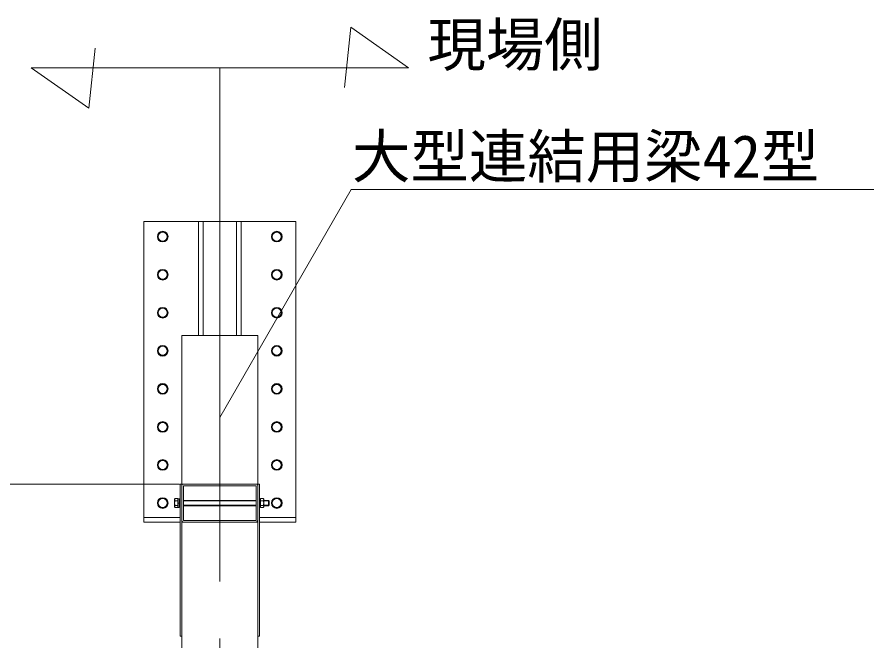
# Model space of a CAD drawing. Units: millimetres, scale not verified. Extents: x -16120 to 16120, y -26100 to 26100.
# Drawn here: x 6067 to 8320, y -16960 to -15321 of the extents above; entities that cross this region are included whole.
import ezdxf
from ezdxf.enums import TextEntityAlignment as Align

# ---------------------------------------------------------------- set-up
doc = ezdxf.new("R2010")
doc.units = ezdxf.units.MM
doc.header["$LTSCALE"] = 150
doc.linetypes.add('CHAIN2', pattern=[12, 9, -1, 1, -1])
for name, color, linetype, lineweight in [('0-6_ﾎﾞﾙﾄ類', 134, 'Continuous', 18), ('0-B_寸法', 134, 'Continuous', 18), ('0-F_大型柱', 134, 'Continuous', 18), ('1-0_大型連結用梁42', 134, 'Continuous', 18), ('1-6_通芯', 134, 'CHAIN2', 18), ('1-B_文字', 134, 'Continuous', 18)]:
    doc.layers.add(name, color=color, linetype=linetype, lineweight=lineweight)
doc.styles.add('ＭＳ ゴシック', font='')
doc.styles.get('ＭＳ ゴシック').set_extended_font_data('MS Gothic')

msp = doc.modelspace()

# ---------------------------------------------------------------- linework, layer by layer
at = {"layer": '0-6_ﾎﾞﾙﾄ類'}
for p, q in [((6480.9, -16587.5), (6482.6, -16585.9)), ((6482.6, -16591.9), (6489.9, -16591.9)), ((6489.9, -16598), (6492.9, -16597.2)), ((6489.9, -16598.8), (6492.9, -16598)), ((6504.2, -16591), (6695.2, -16591)), ((6504.2, -16592.2), (6695.2, -16592.2)), ((6713.9, -16591.9), (6706.5, -16591.9)), ((6715.5, -16587.5), (6713.9, -16585.9)), ((6715.5, -16587.5), (6715.5, -16608.5)), ((6715.5, -16591), (6727.9, -16591)), ((6715.5, -16592.2), (6729.1, -16592.2)), ((6727.9, -16591), (6727.9, -16605)), ((6727.9, -16591), (6729.9, -16593)), ((6727.9, -16605), (6729.9, -16603)), ((6729.9, -16593), (6729.9, -16603)), ((6482.6, -16604.1), (6489.9, -16604.1)), ((6504.2, -16603.8), (6695.2, -16603.8)), ((6504.2, -16605), (6695.2, -16605)), ((6713.9, -16604.1), (6706.5, -16604.1)), ((6715.5, -16608.5), (6713.9, -16610.1)), ((6715.5, -16603.8), (6729.1, -16603.8)), ((6715.5, -16605), (6727.9, -16605))]:
    msp.add_line(p, q, dxfattribs=at)
for points in [[(6442.9, -15886.2), (6436.1, -15898), (6442.9, -15909.8), (6456.6, -15909.8), (6463.4, -15898), (6456.6, -15886.2)], [(6756.6, -15886.2), (6763.4, -15898), (6756.6, -15909.8), (6742.9, -15909.8), (6736.1, -15898), (6742.9, -15886.2)], [(6442.9, -15986.2), (6436.1, -15998), (6442.9, -16009.8), (6456.6, -16009.8), (6463.4, -15998), (6456.6, -15986.2)], [(6756.6, -15986.2), (6763.4, -15998), (6756.6, -16009.8), (6742.9, -16009.8), (6736.1, -15998), (6742.9, -15986.2)], [(6442.9, -16086.2), (6436.1, -16098), (6442.9, -16109.8), (6456.6, -16109.8), (6463.4, -16098), (6456.6, -16086.2)], [(6756.6, -16086.2), (6763.4, -16098), (6756.6, -16109.8), (6742.9, -16109.8), (6736.1, -16098), (6742.9, -16086.2)], [(6442.9, -16186.2), (6436.1, -16198), (6442.9, -16209.8), (6456.6, -16209.8), (6463.4, -16198), (6456.6, -16186.2)], [(6756.6, -16186.2), (6763.4, -16198), (6756.6, -16209.8), (6742.9, -16209.8), (6736.1, -16198), (6742.9, -16186.2)], [(6442.9, -16286.2), (6436.1, -16298), (6442.9, -16309.8), (6456.6, -16309.8), (6463.4, -16298), (6456.6, -16286.2)], [(6756.6, -16286.2), (6763.4, -16298), (6756.6, -16309.8), (6742.9, -16309.8), (6736.1, -16298), (6742.9, -16286.2)], [(6442.9, -16386.2), (6436.1, -16398), (6442.9, -16409.8), (6456.6, -16409.8), (6463.4, -16398), (6456.6, -16386.2)], [(6756.6, -16386.2), (6763.4, -16398), (6756.6, -16409.8), (6742.9, -16409.8), (6736.1, -16398), (6742.9, -16386.2)], [(6442.9, -16486.2), (6436.1, -16498), (6442.9, -16509.8), (6456.6, -16509.8), (6463.4, -16498), (6456.6, -16486.2)], [(6756.6, -16486.2), (6763.4, -16498), (6756.6, -16509.8), (6742.9, -16509.8), (6736.1, -16498), (6742.9, -16486.2)], [(6442.9, -16586.2), (6436.1, -16598), (6442.9, -16609.8), (6456.6, -16609.8), (6463.4, -16598), (6456.6, -16586.2)], [(6492.9, -16609.3), (6492.9, -16586.7), (6489.9, -16586.7), (6489.9, -16609.3)], [(6492.9, -16609), (6492.9, -16587), (6495.2, -16587), (6495.2, -16609)], [(6706.5, -16587), (6706.5, -16609), (6704.2, -16609), (6704.2, -16587)], [(6756.6, -16586.2), (6763.4, -16598), (6756.6, -16609.8), (6742.9, -16609.8), (6736.1, -16598), (6742.9, -16586.2)]]:
    msp.add_lwpolyline(points, close=True, dxfattribs=at)
for points in [[(6480.9, -16587.5), (6480.9, -16608.5), (6482.6, -16610.1)], [(6482.6, -16610.1), (6489.9, -16610.1), (6489.9, -16585.9), (6482.6, -16585.9)], [(6713.9, -16610.1), (6706.5, -16610.1), (6706.5, -16585.9), (6713.9, -16585.9)]]:
    msp.add_lwpolyline(points, dxfattribs=at)
for centre, radius in [((6449.7, -15898), 14), ((6449.7, -15898), 11.8), ((6749.7, -15898), 14), ((6749.7, -15898), 11.8), ((6449.7, -15998), 14), ((6449.7, -15998), 11.8), ((6749.7, -15998), 14), ((6749.7, -15998), 11.8), ((6449.7, -16098), 14), ((6749.7, -16098), 14), ((6449.7, -16098), 11.8), ((6749.7, -16098), 11.8), ((6449.7, -16198), 14), ((6449.7, -16198), 11.8), ((6749.7, -16198), 14), ((6749.7, -16198), 11.8), ((6449.7, -16298), 14), ((6449.7, -16298), 11.8), ((6749.7, -16298), 14), ((6749.7, -16298), 11.8), ((6449.7, -16398), 14), ((6449.7, -16398), 11.8), ((6749.7, -16398), 14), ((6749.7, -16398), 11.8), ((6449.7, -16498), 14), ((6449.7, -16498), 11.8), ((6749.7, -16498), 14), ((6749.7, -16498), 11.8), ((6449.7, -16598), 14), ((6449.7, -16598), 11.8), ((6749.7, -16598), 14), ((6749.7, -16598), 11.8)]:
    msp.add_circle(centre, radius, dxfattribs=at)
for centre, radius, start, end in [((6493.1, -16598), 12.1, 150, 210), ((6485.6, -16588.9), 4.29, 135, 225), ((6710.9, -16588.9), 4.29, 315, 45), ((6703.4, -16598), 12.1, 330, 30), ((6485.6, -16607.1), 4.29, 135, 225), ((6710.9, -16607.1), 4.29, 315, 45)]:
    msp.add_arc(centre, radius, start, end, dxfattribs=at)
at = {"layer": '0-B_寸法'}
msp.add_line((6494.2, -16548), (4702.7, -16548), dxfattribs=at)
at = {"layer": '0-F_大型柱'}
for points in [[(6495.2, -16548), (6499.7, -16548), (6499.7, -16948), (6495.2, -16948)], [(6704.2, -16548), (6699.7, -16548), (6699.7, -16948), (6704.2, -16948)]]:
    msp.add_lwpolyline(points, close=True, dxfattribs=at)
msp.add_lwpolyline([(6699.7, -16998), (6699.7, -16648), (6499.7, -16648), (6499.7, -16998)], dxfattribs=at)
at = {"layer": '1-0_大型連結用梁42'}
for p, q in [((6599.7, -16158), (6599.7, -16548)), ((6499.7, -16643.5), (6499.7, -16552.5)), ((6504.2, -16548), (6695.2, -16548)), ((6699.7, -16552.5), (6699.7, -16643.5)), ((6504.2, -16648), (6695.2, -16648)), ((6695.2, -16648), (6504.2, -16648))]:
    msp.add_line(p, q, dxfattribs=at)
msp.add_lwpolyline([(6704.2, -16648), (6799.7, -16648), (6799.7, -15858), (6399.7, -15858), (6399.7, -16648), (6495.2, -16648)], dxfattribs=at)
for points in [[(6543.7, -16158), (6555.7, -16158), (6555.7, -15858), (6543.7, -15858)], [(6655.7, -16158), (6643.7, -16158), (6643.7, -15858), (6655.7, -15858)], [(6499.7, -16158), (6699.7, -16158), (6699.7, -16548), (6499.7, -16548)], [(6504.2, -16552.5), (6695.2, -16552.5), (6695.2, -16643.5), (6504.2, -16643.5)], [(6495.2, -16648), (6495.2, -16636), (6399.7, -16636), (6399.7, -16648)], [(6704.2, -16648), (6704.2, -16636), (6799.7, -16636), (6799.7, -16648)]]:
    msp.add_lwpolyline(points, close=True, dxfattribs=at)
for centre, start, end in [((6504.2, -16552.5), 90, 180), ((6695.2, -16552.5), 0, 90), ((6504.2, -16643.5), 180, 270), ((6695.2, -16643.5), 270, 360)]:
    msp.add_arc(centre, 4.5, start, end, dxfattribs=at)
at = {"layer": '1-6_通芯'}
msp.add_line((6599.7, -15454.2), (6599.7, -23330.5), dxfattribs=at)
at = {"layer": '1-B_文字'}
for p, q in [((6255.2, -15560.9), (6271.8, -15402.5)), ((6946.1, -15774.2), (8319.7, -15774.2))]:
    msp.add_line(p, q, dxfattribs=at)
for points in [[(7095.7, -15454.2), (6944.3, -15347.4), (6927.6, -15505.8)], [(7095.7, -15454.2), (6103.8, -15454.2), (6255.2, -15560.9)], [(6599.7, -16373.1), (6945.5, -15774.2), (6946.1, -15774.2)]]:
    msp.add_lwpolyline(points, dxfattribs=at)

# ---------------------------------------------------------------- texts
at = {"layer": '1-B_文字', "style": 'ＭＳ ゴシック'}
for s, p in [('現場側', (7145.8, -15483.4)), ('大型連結用梁42型', (6947.7, -15777.3))]:
    msp.add_text(s, height=112.6, dxfattribs=at).set_placement(p, align=Align.BOTTOM_LEFT)

doc.saveas('drawing.dxf')
